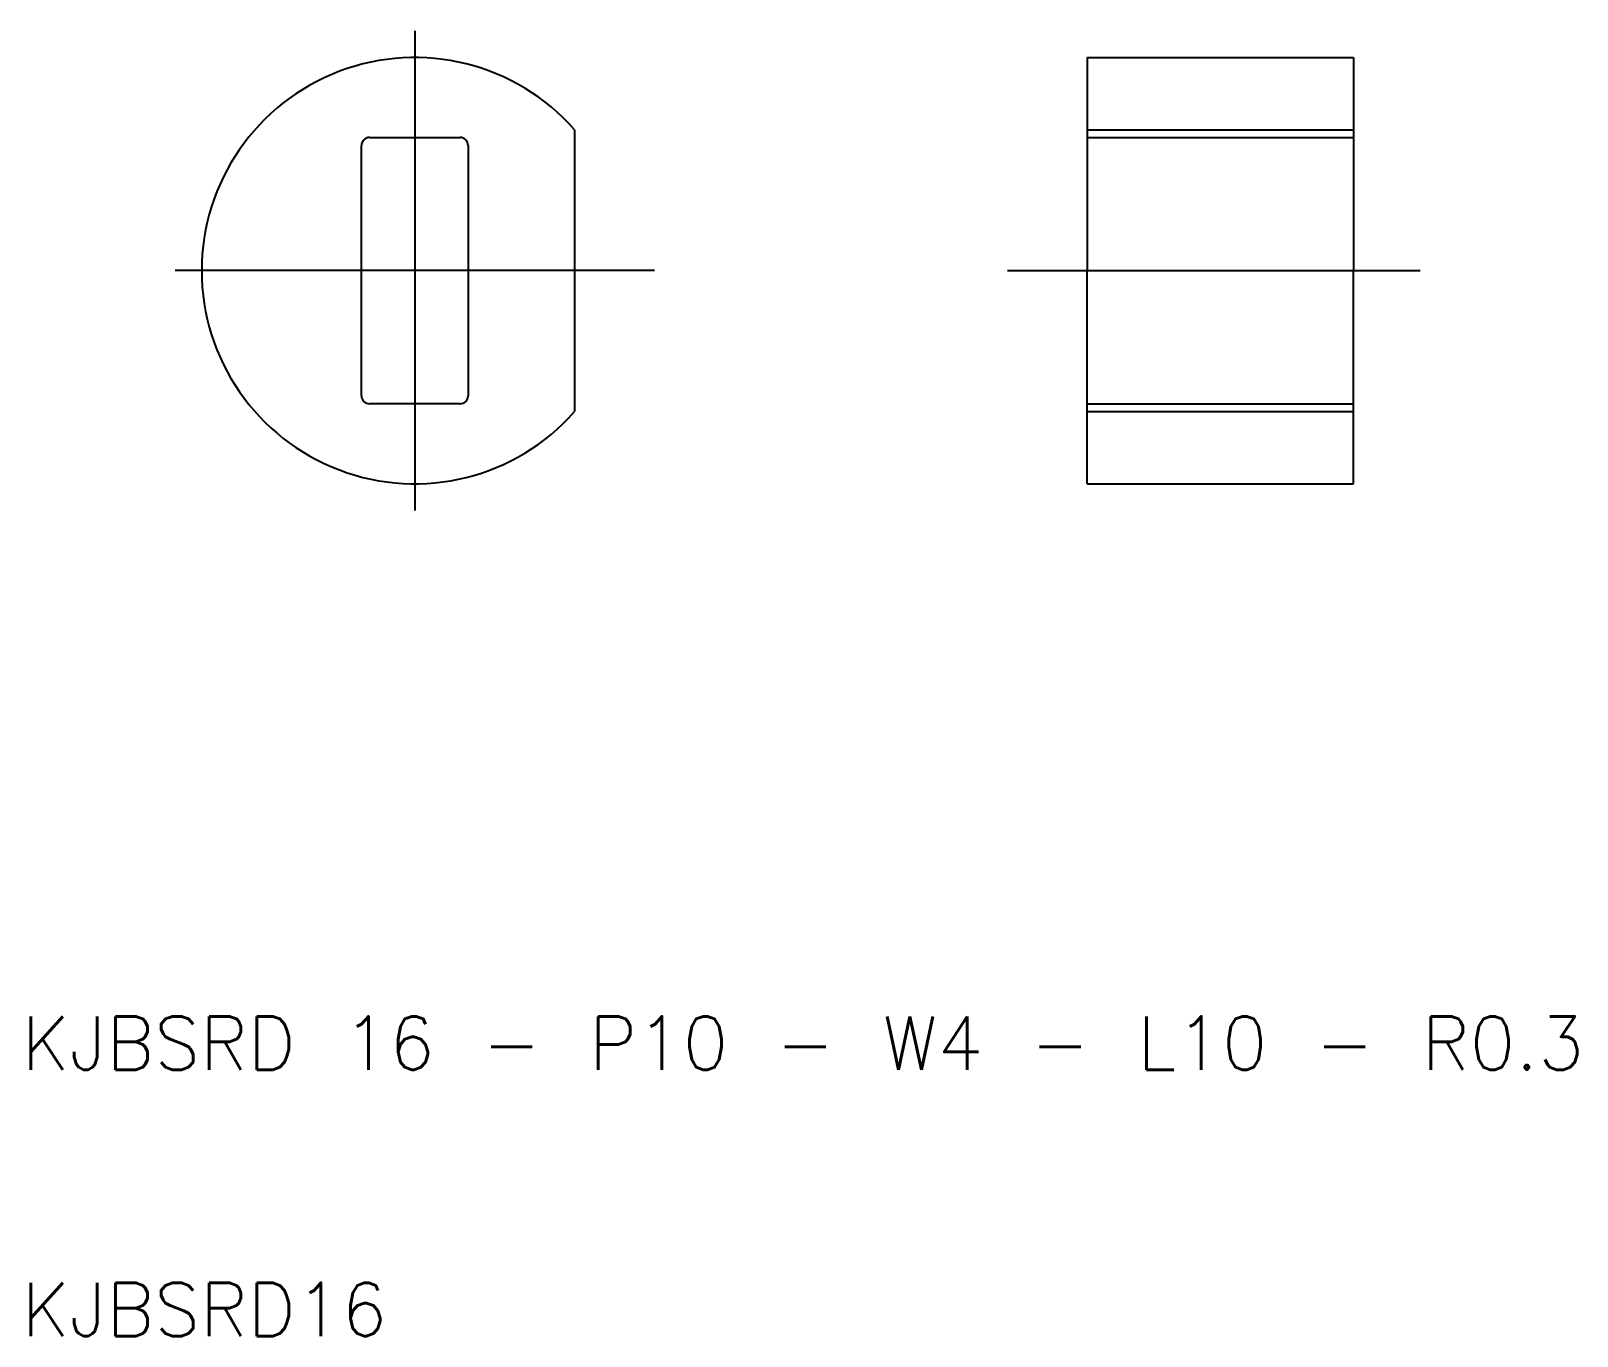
# Model space of a CAD drawing. Extents: x 10.3 to 68.4, y 10 to 59.
import ezdxf

# ---------------------------------------------------------------- set-up
doc = ezdxf.new("R2010")
doc.units = 0
doc.linetypes.add('CENTER', pattern=[50.8, 31.75, -6.35, 6.35, -6.35])
doc.linetypes.add('DASHED', pattern=[19.05, 12.7, -6.35])
doc.layers.get('0').update_dxf_attribs({"linetype": 'CONTINUOUS'})
doc.layers.add('CENTER', color=1, linetype='CENTER')
doc.styles.get("Standard").update_dxf_attribs({"font": 'txt.shx'})

msp = doc.modelspace()

# ---------------------------------------------------------------- linework, layer by layer
at = {"color": 7, "linetype": 'CONTINUOUS'}
for p, q in [((50, 58), (50, 50)), ((50, 58), (60, 58)), ((60, 58), (60, 50)), ((30.753, 55.292), (30.753, 44.708)), ((50, 55.292), (60, 55.292)), ((22.753, 45.3), (22.753, 54.7)), ((23.053, 55), (26.453, 55)), ((26.753, 54.7), (26.753, 45.3)), ((50, 42), (50, 50)), ((60, 42), (60, 50)), ((26.453, 45), (23.053, 45)), ((50, 44.708), (60, 44.708)), ((50, 42), (60, 42))]:
    msp.add_line(p, q, dxfattribs=at)
at = {"color": 3, "linetype": 'DASHED'}
for p, q in [((50, 55), (60, 55)), ((50, 45), (60, 45))]:
    msp.add_line(p, q, dxfattribs=at)
at = {"color": 7, "linetype": 'CONTINUOUS'}
for centre, radius, start, end in [((24.753, 50), 8, 41.40962, 318.59038), ((23.053, 54.7), 0.3, 90, 180), ((26.453, 54.7), 0.3, 0, 90), ((23.053, 45.3), 0.3, 180, 270), ((26.453, 45.3), 0.3, 270, 0)]:
    msp.add_arc(centre, radius, start, end, dxfattribs=at)
at = {"layer": 'CENTER', "color": 1, "linetype": 'CENTER'}
for p, q in [((24.753, 59), (24.753, 41)), ((33.753, 50), (15.753, 50)), ((47, 50), (62.496, 50))]:
    msp.add_line(p, q, dxfattribs=at)

# ---------------------------------------------------------------- texts
at = {"color": 7, "linetype": 'CONTINUOUS'}
for s, p in [('KJBSRD 16 - P10 - W4 - L10 - R0.3', (10, 20)), ('KJBSRD16', (10, 10))]:
    msp.add_text(s, height=2, dxfattribs=at).set_placement(p)

doc.saveas('drawing.dxf')
